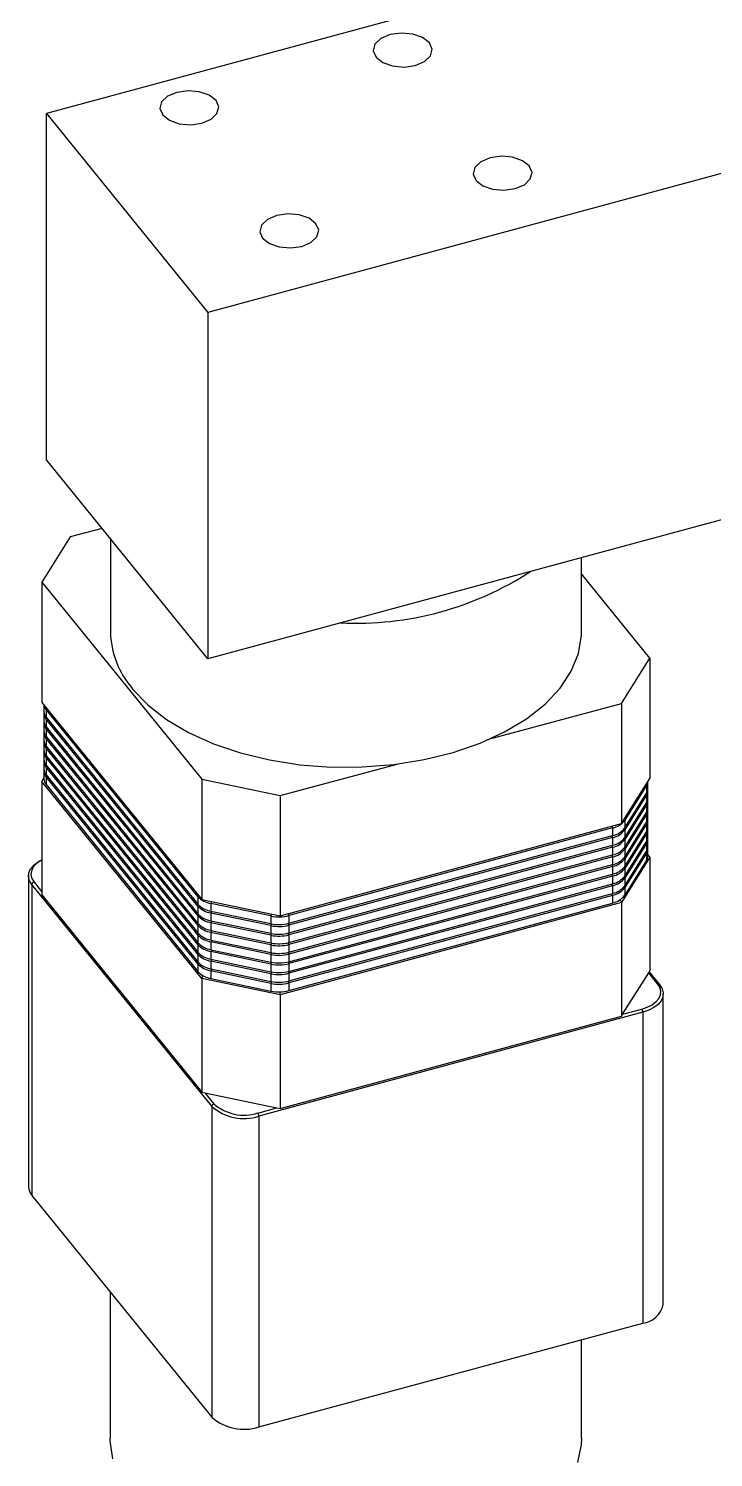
# Model space of a CAD drawing. Header units: millimetres. Extents: x 0 to 420, y 0 to 297.
# Drawn here: x 67.17 to 72.98, y 69.66 to 81.79 of the extents above; entities that cross this region are included whole.
import ezdxf

# ---------------------------------------------------------------- set-up
doc = ezdxf.new("R2010")
doc.units = ezdxf.units.MM

msp = doc.modelspace()

# ---------------------------------------------------------------- linework, layer by layer
at = {"color": 7, "linetype": 'Continuous', "lineweight": 25}
for p, q in [((80.904, 84.742), (67.32, 81.068)), ((82.274, 83.053), (68.69, 79.38)), ((67.32, 81.068), (68.69, 79.38)), ((67.32, 78.129), (67.32, 81.068)), ((82.274, 80.113), (68.69, 76.44)), ((68.69, 79.38), (68.69, 76.44)), ((68.69, 76.44), (67.32, 78.129)), ((67.792, 77.547), (67.521, 77.474)), ((67.521, 77.474), (67.281, 77.09)), ((67.862, 77.461), (67.862, 76.674)), ((71.862, 76.674), (71.862, 77.298)), ((72.441, 76.446), (71.862, 77.16)), ((67.281, 77.09), (68.638, 75.418)), ((67.281, 77.09), (67.281, 76.07)), ((72.201, 76.062), (72.441, 76.446)), ((72.441, 76.446), (72.441, 75.425)), ((67.281, 76.07), (68.638, 74.397)), ((67.297, 76.05), (67.297, 75.994)), ((71.084, 75.76), (72.201, 76.062)), ((72.201, 76.062), (72.201, 75.042)), ((67.297, 75.977), (67.297, 75.912)), ((68.603, 74.424), (67.316, 76.01)), ((67.316, 76.01), (67.316, 75.945)), ((67.316, 75.945), (68.603, 74.359)), ((68.603, 74.342), (67.316, 75.928)), ((67.316, 75.928), (67.316, 75.863)), ((67.297, 75.896), (67.297, 75.83)), ((67.297, 75.814), (67.297, 75.749)), ((67.316, 75.863), (68.603, 74.277)), ((68.603, 74.261), (67.316, 75.847)), ((67.316, 75.847), (67.316, 75.781)), ((67.316, 75.781), (68.603, 74.195)), ((67.297, 75.732), (67.297, 75.667)), ((68.603, 74.179), (67.316, 75.765)), ((67.316, 75.765), (67.316, 75.7)), ((67.316, 75.7), (68.603, 74.114)), ((68.603, 74.097), (67.316, 75.683)), ((67.316, 75.683), (67.316, 75.618)), ((67.297, 75.651), (67.297, 75.585)), ((67.297, 75.569), (67.297, 75.504)), ((67.316, 75.618), (68.603, 74.032)), ((68.603, 74.016), (67.316, 75.602)), ((67.316, 75.602), (67.316, 75.537)), ((67.316, 75.537), (68.603, 73.95)), ((69.303, 75.279), (70.296, 75.547)), ((67.297, 75.43), (67.283, 75.407)), ((67.297, 75.488), (67.297, 75.422)), ((68.603, 73.934), (67.316, 75.52)), ((67.316, 75.52), (67.316, 75.455)), ((67.316, 75.455), (68.603, 73.869)), ((68.603, 73.852), (67.316, 75.439)), ((67.316, 75.439), (67.316, 75.373)), ((68.638, 75.418), (69.303, 75.279)), ((68.638, 75.418), (68.638, 74.397)), ((72.201, 75.042), (72.441, 75.425)), ((68.638, 73.727), (67.281, 75.4)), ((67.281, 75.4), (67.281, 74.437)), ((67.316, 75.373), (68.603, 73.787)), ((72.413, 75.364), (72.229, 75.07)), ((72.229, 75.005), (72.413, 75.299)), ((72.413, 75.364), (72.413, 75.299)), ((72.425, 75.338), (72.425, 75.399)), ((72.425, 75.256), (72.425, 75.322)), ((69.303, 75.279), (69.303, 74.258)), ((72.413, 75.282), (72.229, 74.989)), ((72.229, 74.923), (72.413, 75.217)), ((72.413, 75.201), (72.229, 74.907)), ((72.413, 75.282), (72.413, 75.217)), ((72.413, 75.201), (72.413, 75.135)), ((72.425, 75.175), (72.425, 75.24)), ((72.229, 74.842), (72.413, 75.135)), ((72.413, 75.119), (72.229, 74.825)), ((72.229, 75.07), (72.229, 75.005)), ((72.229, 74.76), (72.413, 75.054)), ((72.413, 75.119), (72.413, 75.054)), ((72.425, 75.093), (72.425, 75.158)), ((72.425, 75.011), (72.425, 75.077)), ((69.303, 74.258), (72.201, 75.042)), ((72.126, 75.005), (69.378, 74.262)), ((69.378, 74.197), (72.126, 74.94)), ((72.126, 75.005), (72.126, 74.94)), ((72.413, 75.037), (72.229, 74.744)), ((72.229, 74.989), (72.229, 74.923)), ((72.229, 74.678), (72.413, 74.972)), ((72.413, 74.956), (72.229, 74.662)), ((72.413, 75.037), (72.413, 74.972)), ((72.413, 74.956), (72.413, 74.89)), ((72.425, 74.93), (72.425, 74.995)), ((72.126, 74.923), (69.378, 74.18)), ((69.378, 74.115), (72.126, 74.858)), ((72.126, 74.842), (69.378, 74.099)), ((72.126, 74.923), (72.126, 74.858)), ((72.126, 74.842), (72.126, 74.776)), ((72.229, 74.907), (72.229, 74.842)), ((72.229, 74.597), (72.413, 74.89)), ((72.413, 74.874), (72.229, 74.58)), ((72.229, 74.825), (72.229, 74.76)), ((72.229, 74.515), (72.413, 74.809)), ((72.413, 74.874), (72.413, 74.809)), ((72.425, 74.848), (72.425, 74.913)), ((72.425, 74.766), (72.425, 74.832)), ((69.378, 74.033), (72.126, 74.776)), ((72.126, 74.76), (69.378, 74.017)), ((69.378, 73.952), (72.126, 74.695)), ((72.126, 74.76), (72.126, 74.695)), ((72.441, 74.756), (72.201, 74.372)), ((72.413, 74.792), (72.229, 74.499)), ((72.229, 74.744), (72.229, 74.678)), ((72.229, 74.433), (72.413, 74.727)), ((72.413, 74.792), (72.413, 74.727)), ((72.438, 74.764), (72.425, 74.78)), ((72.441, 74.756), (72.441, 73.792)), ((67.167, 74.598), (67.167, 71.961)), ((72.126, 74.678), (69.378, 73.935)), ((69.378, 73.87), (72.126, 74.613)), ((72.126, 74.597), (69.378, 73.854)), ((72.126, 74.678), (72.126, 74.613)), ((72.126, 74.597), (72.126, 74.531)), ((72.229, 74.662), (72.229, 74.597)), ((72.229, 74.58), (72.229, 74.515)), ((68.723, 72.643), (67.196, 74.525)), ((67.196, 74.525), (67.196, 71.887)), ((69.378, 73.788), (72.126, 74.531)), ((72.126, 74.515), (69.378, 73.772)), ((69.378, 73.707), (72.126, 74.45)), ((72.126, 74.515), (72.126, 74.45)), ((72.229, 74.499), (72.229, 74.433)), ((67.281, 74.437), (68.638, 72.764)), ((68.603, 74.424), (68.603, 74.359)), ((68.603, 74.342), (68.603, 74.277)), ((68.638, 74.397), (69.303, 74.258)), ((69.225, 74.258), (68.716, 74.364)), ((68.716, 74.364), (68.716, 74.299)), ((72.201, 74.372), (69.303, 73.588)), ((72.126, 74.433), (69.378, 73.69)), ((69.378, 73.625), (72.126, 74.368)), ((72.126, 74.433), (72.126, 74.368)), ((72.201, 74.372), (72.201, 73.408)), ((68.603, 74.261), (68.603, 74.195)), ((68.716, 74.299), (69.225, 74.193)), ((69.225, 74.176), (68.716, 74.283)), ((68.716, 74.283), (68.716, 74.217)), ((68.716, 74.217), (69.225, 74.111)), ((69.225, 74.258), (69.225, 74.193)), ((69.378, 74.262), (69.378, 74.197)), ((68.603, 74.179), (68.603, 74.114)), ((68.603, 74.097), (68.603, 74.032)), ((69.225, 74.095), (68.716, 74.201)), ((68.716, 74.201), (68.716, 74.136)), ((68.716, 74.136), (69.225, 74.029)), ((69.225, 74.013), (68.716, 74.119)), ((68.716, 74.119), (68.716, 74.054)), ((69.225, 74.176), (69.225, 74.111)), ((69.225, 74.095), (69.225, 74.029)), ((69.378, 74.18), (69.378, 74.115)), ((69.378, 74.099), (69.378, 74.033)), ((68.603, 74.016), (68.603, 73.95)), ((68.716, 74.054), (69.225, 73.948)), ((69.225, 73.931), (68.716, 74.038)), ((68.716, 74.038), (68.716, 73.972)), ((68.716, 73.972), (69.225, 73.866)), ((69.225, 74.013), (69.225, 73.948)), ((69.378, 74.017), (69.378, 73.952)), ((68.603, 73.934), (68.603, 73.869)), ((68.603, 73.852), (68.603, 73.787)), ((69.225, 73.85), (68.716, 73.956)), ((68.716, 73.956), (68.716, 73.891)), ((68.716, 73.891), (69.225, 73.784)), ((69.225, 73.768), (68.716, 73.874)), ((68.716, 73.874), (68.716, 73.809)), ((69.225, 73.931), (69.225, 73.866)), ((69.225, 73.85), (69.225, 73.784)), ((69.378, 73.935), (69.378, 73.87)), ((69.378, 73.854), (69.378, 73.788)), ((69.303, 73.588), (68.638, 73.727)), ((68.638, 73.727), (68.638, 72.764)), ((68.716, 73.809), (69.225, 73.703)), ((69.225, 73.686), (68.716, 73.793)), ((68.716, 73.793), (68.716, 73.727)), ((68.716, 73.727), (69.225, 73.621)), ((69.225, 73.768), (69.225, 73.703)), ((69.378, 73.772), (69.378, 73.707)), ((72.21, 73.424), (72.432, 73.777)), ((72.432, 73.777), (72.441, 73.792)), ((72.508, 73.683), (72.432, 73.777)), ((72.524, 73.679), (72.437, 73.786)), ((69.225, 73.686), (69.225, 73.621)), ((69.378, 73.69), (69.378, 73.625)), ((72.555, 70.96), (72.555, 73.598)), ((69.303, 73.588), (69.303, 72.625)), ((72.382, 73.441), (69.122, 72.56)), ((69.303, 72.625), (72.201, 73.408)), ((72.201, 73.408), (72.21, 73.424)), ((72.21, 73.424), (72.373, 73.468)), ((72.382, 73.441), (72.382, 70.804)), ((68.638, 72.764), (68.665, 72.758)), ((68.665, 72.758), (69.276, 72.63)), ((68.665, 72.758), (68.741, 72.664)), ((68.723, 72.643), (68.723, 70.005)), ((69.113, 72.586), (69.276, 72.63)), ((69.276, 72.63), (69.303, 72.625)), ((69.122, 72.56), (69.122, 69.922)), ((67.196, 71.887), (68.723, 70.005)), ((67.861, 71.068), (67.861, 69.828)), ((69.122, 69.922), (72.382, 70.804)), ((71.861, 69.828), (71.861, 70.663))]:
    msp.add_line(p, q, dxfattribs=at)
at = {"color": 8, "linetype": 'Continuous', "lineweight": 25}
msp.add_line((67.214, 74.546), (67.281, 74.464), dxfattribs=at)
at = {"color": 7, "linetype": 'Continuous', "lineweight": 25, "flags": 128}
for points in [[(70.57, 81.667), (70.512, 81.713), (70.429, 81.742), (70.332, 81.75), (70.237, 81.737), (70.159, 81.704), (70.108, 81.655), (70.094, 81.6), (70.117, 81.545), (70.175, 81.5), (70.258, 81.471), (70.355, 81.462), (70.45, 81.476), (70.528, 81.509), (70.579, 81.557), (70.593, 81.613), (70.57, 81.667)], [(68.759, 81.178), (68.701, 81.223), (68.617, 81.252), (68.521, 81.261), (68.426, 81.247), (68.348, 81.214), (68.297, 81.166), (68.283, 81.11), (68.306, 81.055), (68.364, 81.01), (68.447, 80.981), (68.544, 80.972), (68.638, 80.986), (68.717, 81.019), (68.767, 81.067), (68.782, 81.123), (68.759, 81.178)], [(71.418, 80.622), (71.36, 80.667), (71.277, 80.696), (71.181, 80.705), (71.086, 80.691), (71.007, 80.658), (70.957, 80.61), (70.942, 80.554), (70.966, 80.499), (71.023, 80.454), (71.107, 80.425), (71.203, 80.417), (71.298, 80.43), (71.377, 80.463), (71.427, 80.512), (71.442, 80.567), (71.418, 80.622)], [(69.607, 80.132), (69.549, 80.178), (69.466, 80.207), (69.369, 80.215), (69.275, 80.202), (69.196, 80.168), (69.146, 80.12), (69.131, 80.064), (69.154, 80.01), (69.212, 79.964), (69.296, 79.935), (69.392, 79.927), (69.487, 79.94), (69.565, 79.974), (69.616, 80.022), (69.631, 80.077), (69.607, 80.132)], [(68.051, 76.184), (68.18, 76.05), (68.339, 75.926), (68.526, 75.815), (68.736, 75.72), (68.967, 75.642), (69.213, 75.582), (69.471, 75.542), (69.736, 75.522), (70.003, 75.523), (70.268, 75.544), (70.525, 75.585), (70.771, 75.646), (71, 75.725), (71.209, 75.821), (71.394, 75.932), (71.552, 76.056), (71.679, 76.192), (71.774, 76.336), (71.835, 76.486), (71.861, 76.64), (71.862, 76.674)], [(67.196, 74.525), (67.176, 74.557), (67.168, 74.591), (67.171, 74.624), (67.185, 74.657), (67.211, 74.688), (67.246, 74.715), (67.281, 74.734)], [(72.373, 73.468), (72.42, 73.484), (72.461, 73.505), (72.494, 73.531), (72.518, 73.559), (72.531, 73.59), (72.534, 73.622), (72.526, 73.653), (72.508, 73.683)], [(72.526, 73.671), (72.546, 73.639), (72.554, 73.606), (72.551, 73.572), (72.537, 73.539), (72.511, 73.508), (72.476, 73.481), (72.432, 73.458), (72.382, 73.441)], [(67.884, 69.652), (67.861, 69.805), (67.861, 69.828)], [(71.861, 69.828), (71.859, 69.773), (71.828, 69.62)]]:
    msp.add_lwpolyline(points, dxfattribs=at)
at = {"color": 8, "linetype": 'Continuous', "lineweight": 25, "flags": 128}
msp.add_lwpolyline([(67.281, 74.735), (67.261, 74.724), (67.228, 74.698), (67.204, 74.67), (67.191, 74.639), (67.188, 74.607), (67.196, 74.576), (67.214, 74.546)], dxfattribs=at)
at = {"color": 7, "linetype": 'Continuous', "lineweight": 25}
for centre, radius, start, end in [((69.946, 79.463), 2.721, 267.2728, 302.9902), ((68.628, 76.688), 0.766, 181.0618, 221.1115), ((67.377, 76.062), 0.0809, 189.8033, 220.3752), ((67.375, 75.996), 0.0777, 181.3537, 220.8197), ((67.372, 75.978), 0.0751, 174.2954, 221.3741), ((67.375, 75.914), 0.0777, 181.3537, 220.8197), ((67.372, 75.896), 0.0751, 174.2954, 221.3741), ((67.375, 75.832), 0.0777, 181.3537, 220.8197), ((67.372, 75.815), 0.0751, 174.2954, 221.3741), ((67.375, 75.751), 0.0777, 181.3537, 220.8197), ((67.372, 75.733), 0.0751, 174.2954, 221.3741), ((67.375, 75.669), 0.0777, 181.3537, 220.8197), ((67.372, 75.652), 0.0751, 174.2954, 221.3741), ((67.375, 75.587), 0.0777, 181.3537, 220.8197), ((67.372, 75.57), 0.0751, 174.2954, 221.3741), ((67.375, 75.506), 0.0777, 181.3537, 220.8197), ((67.372, 75.488), 0.0751, 174.2954, 221.3741), ((67.375, 75.424), 0.0777, 181.3537, 220.8197), ((72.351, 75.404), 0.0739, 326.9001, 355.9625), ((72.352, 75.339), 0.0733, 326.8203, 359.3721), ((72.353, 75.322), 0.0719, 326.6077, 6.2852), ((72.352, 75.257), 0.0733, 326.8203, 359.3721), ((72.353, 75.24), 0.0719, 326.6077, 6.2852), ((72.352, 75.176), 0.0733, 326.8203, 359.3721), ((72.091, 75.174), 0.173, 281.6468, 322.9546), ((72.353, 75.159), 0.0719, 326.6077, 6.2852), ((72.352, 75.094), 0.0733, 326.8203, 359.3721), ((72.353, 75.077), 0.0719, 326.6077, 6.2852), ((72.091, 75.109), 0.173, 281.6468, 322.9546), ((72.091, 75.093), 0.173, 281.6468, 322.9546), ((72.352, 75.012), 0.0733, 326.8203, 359.3721), ((72.353, 74.995), 0.0719, 326.6077, 6.2852), ((72.352, 74.931), 0.0733, 326.8203, 359.3721), ((72.091, 75.027), 0.173, 281.6468, 322.9546), ((72.091, 75.011), 0.173, 281.6468, 322.9546), ((72.091, 74.946), 0.173, 281.6468, 322.9546), ((72.091, 74.929), 0.173, 281.6468, 322.9546), ((72.353, 74.914), 0.0719, 326.6077, 6.2852), ((72.352, 74.849), 0.0733, 326.8203, 359.3721), ((72.353, 74.832), 0.0719, 326.6077, 6.2852), ((72.091, 74.864), 0.173, 281.6468, 322.9546), ((72.091, 74.848), 0.173, 281.6468, 322.9546), ((72.352, 74.767), 0.0733, 326.8203, 359.3721), ((72.091, 74.783), 0.173, 281.6468, 322.9546), ((72.091, 74.766), 0.173, 281.6468, 322.9546), ((72.091, 74.701), 0.173, 281.6468, 322.9546), ((72.091, 74.685), 0.173, 281.6468, 322.9546), ((67.22, 74.523), 0.0241, 104.1643, 174.8958), ((72.091, 74.619), 0.173, 281.6468, 322.9546), ((72.091, 74.603), 0.173, 281.6468, 322.9546), ((68.746, 74.559), 0.197, 223.3163, 261.0916), ((68.746, 74.494), 0.197, 223.3163, 261.0916), ((68.746, 74.478), 0.197, 223.3163, 261.0916), ((72.091, 74.538), 0.173, 281.6468, 322.9546), ((68.746, 74.412), 0.197, 223.3163, 261.0916), ((68.746, 74.396), 0.197, 223.3163, 261.0916), ((69.293, 74.586), 0.336, 258.3246, 284.6776), ((68.746, 74.331), 0.197, 223.3163, 261.0916), ((68.746, 74.314), 0.197, 223.3163, 261.0916), ((68.746, 74.249), 0.197, 223.3163, 261.0916), ((68.746, 74.233), 0.197, 223.3163, 261.0916), ((69.293, 74.521), 0.336, 258.3246, 284.6776), ((69.293, 74.505), 0.336, 258.3246, 284.6776), ((69.293, 74.439), 0.336, 258.3246, 284.6776), ((69.293, 74.423), 0.336, 258.3246, 284.6776), ((68.746, 74.167), 0.197, 223.3163, 261.0916), ((68.746, 74.151), 0.197, 223.3163, 261.0916), ((69.293, 74.358), 0.336, 258.3246, 284.6776), ((69.293, 74.341), 0.336, 258.3246, 284.6776), ((68.746, 74.086), 0.197, 223.3163, 261.0916), ((68.746, 74.069), 0.197, 223.3163, 261.0916), ((68.746, 74.004), 0.197, 223.3163, 261.0916), ((68.746, 73.988), 0.197, 223.3163, 261.0916), ((69.293, 74.276), 0.336, 258.3246, 284.6776), ((69.293, 74.26), 0.336, 258.3246, 284.6776), ((69.293, 74.195), 0.336, 258.3246, 284.6776), ((69.293, 74.178), 0.336, 258.3246, 284.6776), ((68.746, 73.922), 0.197, 223.3163, 261.0916), ((69.293, 74.113), 0.336, 258.3246, 284.6776), ((69.293, 74.097), 0.336, 258.3246, 284.6776), ((69.293, 74.031), 0.336, 258.3246, 284.6776), ((69.293, 74.015), 0.336, 258.3246, 284.6776), ((69.293, 73.95), 0.336, 258.3246, 284.6776), ((72.514, 73.672), 0.012, 358.7524, 38.2901), ((72.334, 73.441), 0.0481, 0.5757, 34.5722), ((68.747, 72.641), 0.0241, 104.1643, 174.8958), ((68.995, 72.95), 0.411, 228.4559, 287.936), ((68.995, 72.951), 0.383, 228.4559, 287.936), ((69.074, 72.559), 0.0481, 0.5757, 34.5722), ((67.281, 71.963), 0.114, 180.864, 221.3093), ((72.361, 71), 0.197, 275.9465, 348.5257), ((68.995, 70.313), 0.411, 228.4559, 287.936)]:
    msp.add_arc(centre, radius, start, end, dxfattribs=at)
at = {"color": 8, "linetype": 'Continuous', "lineweight": 25}
for centre, radius, start, end in [((67.336, 76.009), 0.0201, 142.9746, 177.9542), ((67.336, 75.928), 0.0201, 142.9746, 177.9542), ((67.336, 75.846), 0.0201, 142.9746, 177.9542), ((67.336, 75.764), 0.0201, 142.9746, 177.9542), ((67.336, 75.683), 0.0201, 142.9746, 177.9542), ((67.336, 75.601), 0.0201, 142.9746, 177.9542), ((67.336, 75.519), 0.0201, 142.9746, 177.9542), ((67.336, 75.438), 0.0201, 142.9746, 177.9542), ((72.395, 75.363), 0.0185, 1.8762, 36.8274), ((72.395, 75.282), 0.0185, 1.8762, 36.8274), ((72.395, 75.2), 0.0185, 1.8762, 36.8274), ((72.21, 75.07), 0.0185, 1.8762, 36.8274), ((72.395, 75.118), 0.0185, 1.8762, 36.8274), ((72.074, 75.004), 0.0517, 1.3803, 19.0017), ((72.074, 74.922), 0.0517, 1.3803, 19.0017), ((72.21, 74.988), 0.0185, 1.9114, 37.5739), ((72.395, 75.037), 0.0185, 1.8762, 36.8274), ((72.395, 74.955), 0.0185, 1.8762, 36.8274), ((72.074, 74.84), 0.0517, 1.3803, 19.0017), ((72.21, 74.906), 0.0185, 1.9114, 37.5739), ((72.21, 74.825), 0.0185, 1.9114, 37.5739), ((72.395, 74.874), 0.0185, 1.8762, 36.8274), ((72.074, 74.759), 0.0517, 1.3803, 19.0017), ((72.074, 74.677), 0.0517, 1.3803, 19.0017), ((72.21, 74.743), 0.0185, 1.9114, 37.5739), ((72.395, 74.792), 0.0185, 1.8762, 36.8274), ((72.074, 74.595), 0.0517, 1.3803, 19.0017), ((72.21, 74.661), 0.0185, 1.9114, 37.5739), ((72.21, 74.58), 0.0185, 1.9114, 37.5739), ((72.074, 74.514), 0.0517, 1.3803, 19.0017), ((72.074, 74.432), 0.0517, 1.3803, 19.0017), ((72.21, 74.498), 0.0185, 1.9114, 37.5739), ((68.623, 74.423), 0.0201, 142.9746, 177.9542), ((68.623, 74.341), 0.0201, 142.4856, 177.9314), ((68.781, 74.363), 0.0647, 164.6843, 178.9055), ((68.623, 74.26), 0.0201, 142.4856, 177.9314), ((68.781, 74.281), 0.0647, 164.6843, 178.9055), ((68.781, 74.2), 0.0647, 164.6843, 178.9055), ((69.29, 74.257), 0.0647, 164.6843, 178.9055), ((69.326, 74.261), 0.0517, 1.3803, 19.0017), ((68.623, 74.178), 0.0201, 142.4856, 177.9314), ((68.623, 74.097), 0.0201, 142.4856, 177.9314), ((68.781, 74.118), 0.0647, 164.6843, 178.9055), ((69.29, 74.175), 0.0647, 164.6768, 178.9054), ((69.29, 74.093), 0.0647, 164.6768, 178.9054), ((69.326, 74.179), 0.0517, 1.3806, 19.017), ((69.326, 74.097), 0.0517, 1.3806, 19.017), ((68.623, 74.015), 0.0201, 142.4856, 177.9314), ((68.781, 74.036), 0.0647, 164.6843, 178.9055), ((68.781, 73.955), 0.0647, 164.6843, 178.9055), ((69.29, 74.012), 0.0647, 164.6768, 178.9054), ((69.326, 74.016), 0.0517, 1.3806, 19.017), ((68.623, 73.933), 0.0201, 142.4856, 177.9314), ((68.623, 73.852), 0.0201, 142.4856, 177.9314), ((68.781, 73.873), 0.0647, 164.6843, 178.9055), ((69.29, 73.93), 0.0647, 164.6768, 178.9054), ((69.29, 73.848), 0.0647, 164.6768, 178.9054), ((69.326, 73.934), 0.0517, 1.3806, 19.017), ((69.326, 73.852), 0.0517, 1.3806, 19.017), ((68.781, 73.791), 0.0647, 164.6843, 178.9055), ((69.29, 73.767), 0.0647, 164.6768, 178.9054), ((69.326, 73.771), 0.0517, 1.3806, 19.017), ((69.29, 73.685), 0.0647, 164.6768, 178.9054), ((69.326, 73.689), 0.0517, 1.3806, 19.017), ((72.513, 73.669), 0.0144, 42.9297, 110.0659)]:
    msp.add_arc(centre, radius, start, end, dxfattribs=at)
at = {"color": 7, "linetype": 'Continuous', "lineweight": 25}
for centre, major_axis, ratio, start_param, end_param in [((67.302, 75.401), (0.0216, 0.0013), 0.75396, 1.764257, 3.095744), ((72.42, 74.755), (0.0216, 0.0013), 0.75396, 6.237336, 7.557198), ((72.185, 74.38), (-0.0124, 0.0168), 0.596761, 3.819913, 5.17131), ((68.653, 73.737), (0.0108, 0.0178), 0.549278, 1.055258, 2.408345), ((69.302, 73.601), (-0.0006, 0.0206), 0.037909, 4.058599, 5.418072)]:
    msp.add_ellipse(centre, major_axis=major_axis, ratio=ratio, start_param=start_param, end_param=end_param, dxfattribs=at)

doc.saveas('drawing.dxf')
